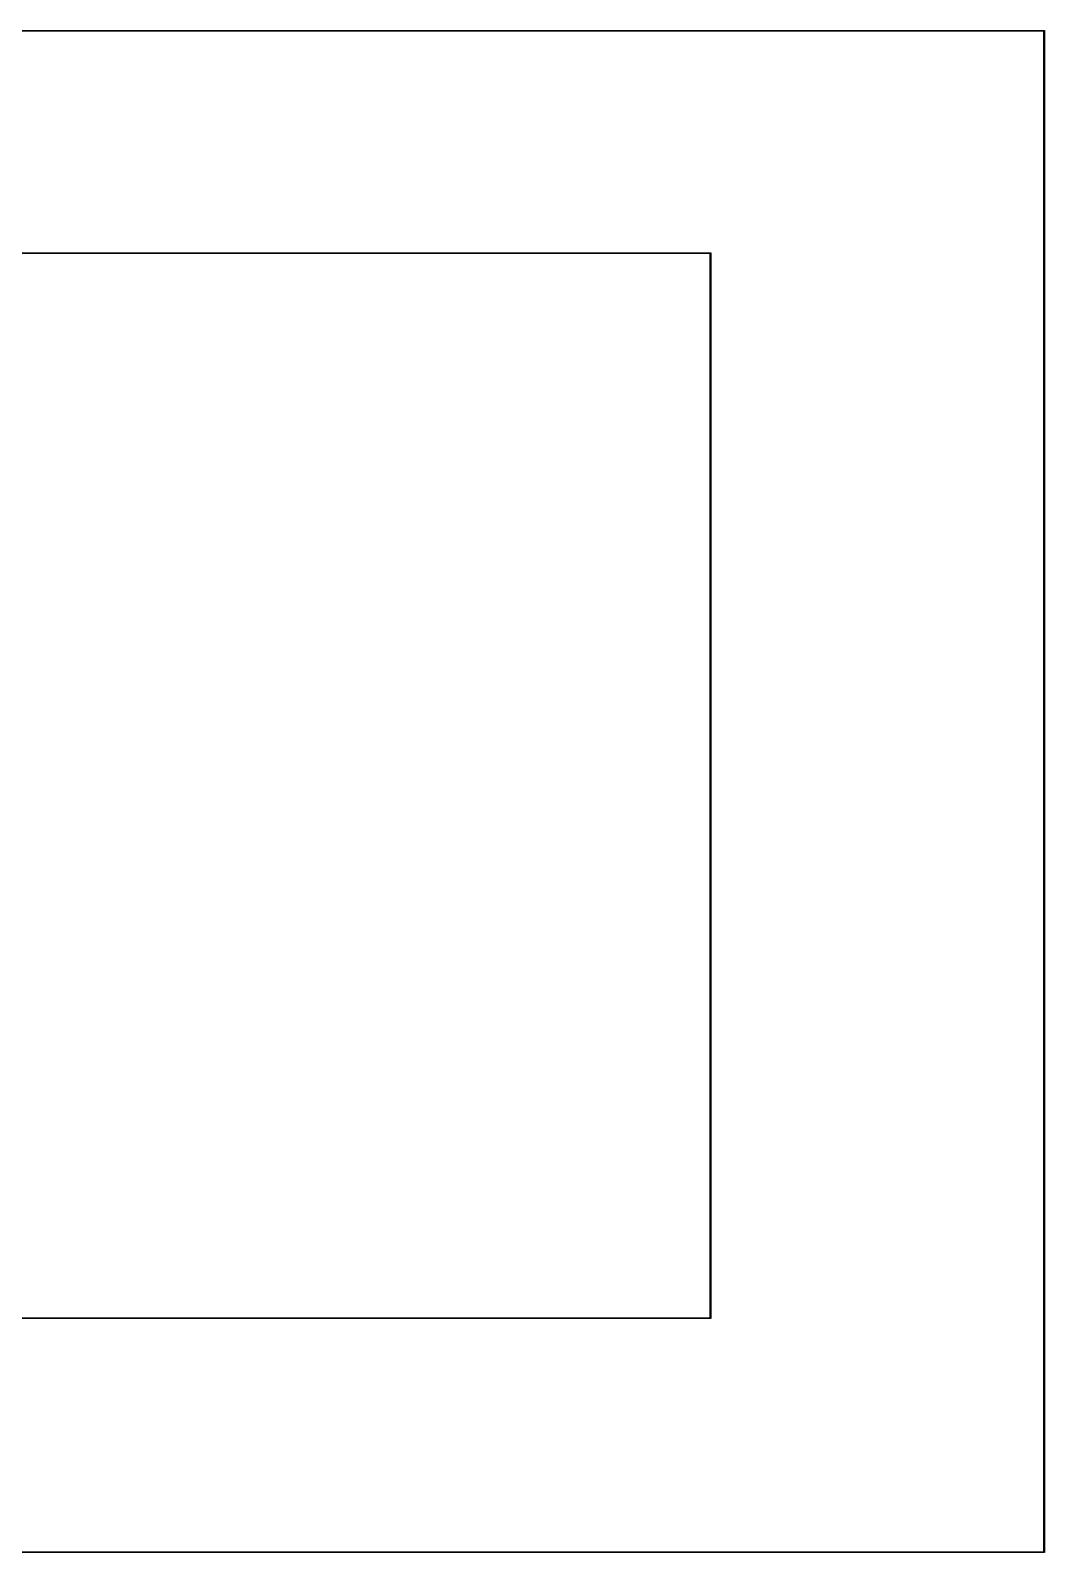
# Model space of a CAD drawing. Extents: x 20 to 200, y -176 to -20.
# Drawn here: x 113.4 to 200, y -150 to -20 of the extents above; entities that cross this region are included whole.
import ezdxf

# ---------------------------------------------------------------- set-up
doc = ezdxf.new("R2010")
doc.units = 0
doc.layers.add('BLACK', color=7, linetype='CONTINUOUS')

msp = doc.modelspace()

# ---------------------------------------------------------------- linework, layer by layer
at = {"layer": 'BLACK', "linetype": 'CONTINUOUS'}
for p, q in [((20, -19.975), (200, -19.975)), ((199.975, -20.025), (20.025, -20.025)), ((199.975, -149.975), (199.975, -20.025)), ((200, -19.975), (200.009567, -19.976903)), ((200.009567, -19.976903), (200.023097, -19.990433)), ((200.023097, -19.990433), (200.025, -20)), ((200.025, -20), (200.025, -150)), ((48.5, -38.975), (171.5, -38.975)), ((171.5, -38.975), (171.509567, -38.976903)), ((171.509567, -38.976903), (171.523097, -38.990433)), ((171.523097, -38.990433), (171.525, -39)), ((171.525, -39), (171.525, -130)), ((171.475, -39.025), (48.525, -39.025)), ((171.475, -129.975), (171.475, -39.025)), ((171.5, -130.025), (48.5, -130.025)), ((48.525, -129.975), (171.475, -129.975)), ((171.509567, -130.023097), (171.5, -130.025)), ((171.523097, -130.009567), (171.509567, -130.023097)), ((171.525, -130), (171.523097, -130.009567)), ((200, -150.025), (20, -150.025)), ((20.025, -149.975), (199.975, -149.975)), ((200.009567, -150.023097), (200, -150.025)), ((200.023097, -150.009567), (200.009567, -150.023097)), ((200.025, -150), (200.023097, -150.009567))]:
    msp.add_line(p, q, dxfattribs=at)

doc.saveas('drawing.dxf')
